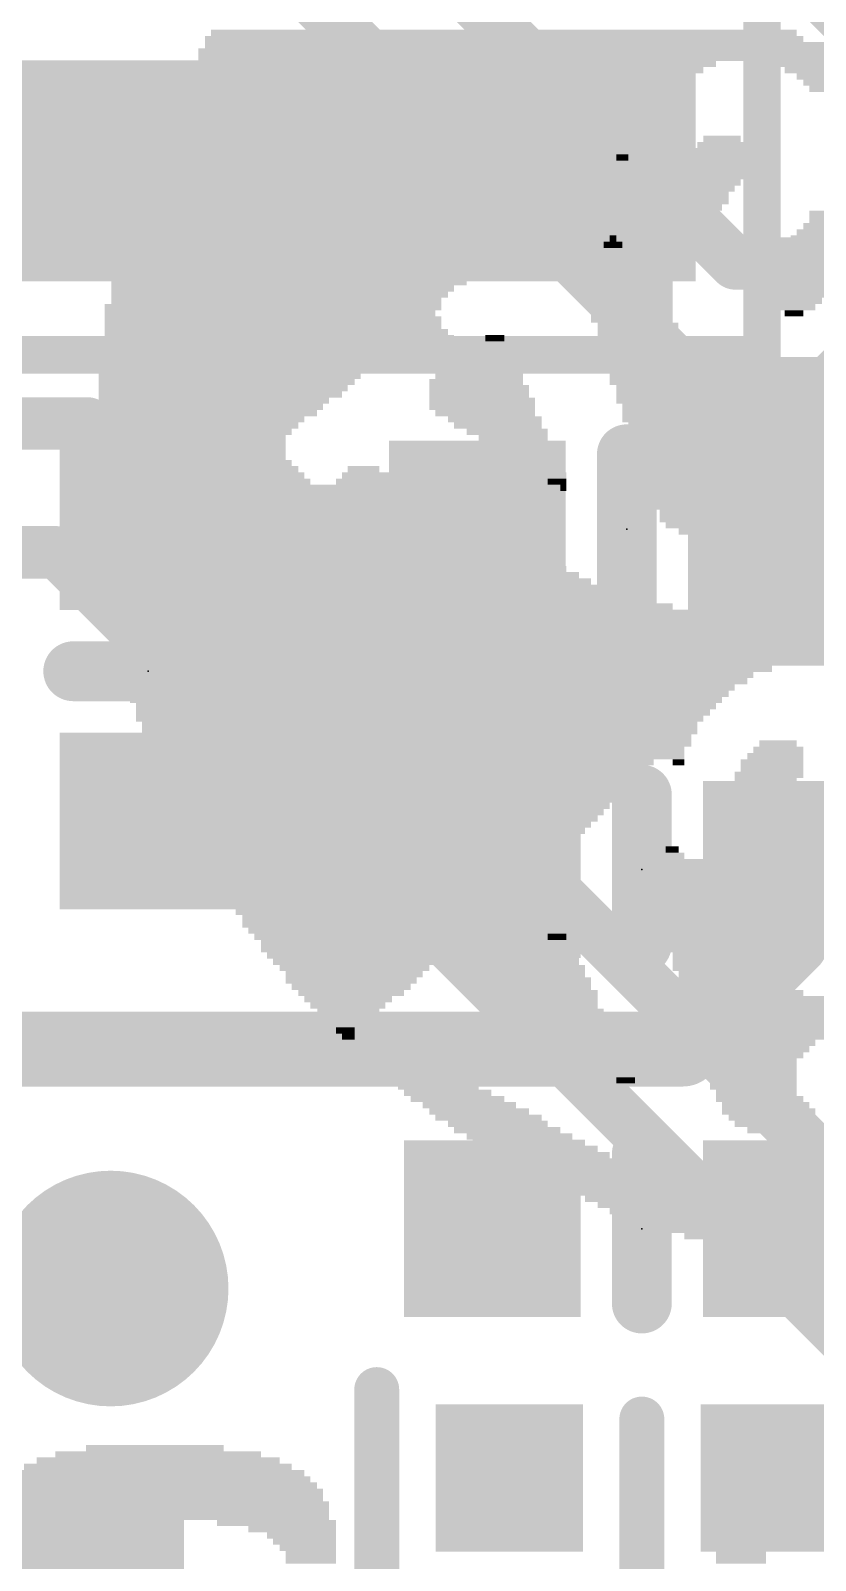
# Model space of a CAD drawing. Extents: x -0.1 to 35.6, y -0.1 to 17.9.
# Drawn here: x 11.02 to 13.68, y 5.12 to 10.32 of the extents above; entities that cross this region are included whole.
import ezdxf

# ---------------------------------------------------------------- set-up
doc = ezdxf.new("R2010")
doc.units = 0
for name, color, linetype in [('1', 12, 'CONTINUOUS'), ('16', 5, 'CONTINUOUS'), ('18', 110, 'CONTINUOUS'), ('201', 6, 'CONTINUOUS'), ('21', 40, 'CONTINUOUS'), ('23', 40, 'CONTINUOUS')]:
    doc.layers.add(name, color=color, linetype=linetype)

# ---------------------------------------------------------------- blocks, each defined once
blk = doc.blocks.new('RECT')
blk.add_solid([(-0.5, -0.5), (0.5, -0.5), (-0.5, 0.5), (0.5, 0.5)])
blk = doc.blocks.new('ROUNDV')
at = {"const_width": 0.5}
blk.add_lwpolyline([(0, -0.25, 1), (0, 0.25, 1), (0, -0.25)], format="xyb", dxfattribs=at)

msp = doc.modelspace()

# ---------------------------------------------------------------- linework, layer by layer
at = {"layer": '1'}
for points, const_width in [([(14.3267, 9.8075), (13.0805, 11.0537)], 0.1778), ([(11.4173, 9.599), (11.1765, 9.8398)], 0.1778), ([(11.4173, 8.6487), (11.4173, 9.599)], 0.1778), ([(13.5509, 8.9439), (14.0335, 9.4265)], 0.1778), ([(13.5509, 8.9439), (13.5509, 8.6233)], 0.1778), ([(12.5095, 8.6487), (11.4173, 8.6487)], 0.1778), ([(12.5349, 8.6233), (12.5095, 8.6487)], 0.1778), ([(14.2367, 8.1026), (13.6017, 7.4676)], 0.1778), ([(11.4173, 7.6327), (11.5824, 7.4676)], 0.1778), ([(13.6017, 7.4676), (13.6017, 7.2263)], 0.254), ([(12.5857, 7.4676), (11.5824, 7.4676)], 0.1778), ([(13.6017, 7.2263), (13.2334, 6.858)], 0.254), ([(14.3932, 7.0907), (13.6017, 6.2992)], 0.1778), ([(13.2334, 6.858), (10.8861, 6.858)], 0.254), ([(13.6017, 6.2992), (13.6017, 6.2484)], 0.1778), ([(14.9272, 5.4022), (13.5437, 5.4022)], 0.1778)]:
    msp.add_lwpolyline(points, dxfattribs=dict(at, const_width=const_width))
for points, const_width in [([(11.2079, 9.8712, 1), (11.1451, 9.8084)], 0.0889), ([(11.4618, 9.599, 1), (11.3729, 9.599)], 0.0889), ([(11.3859, 9.5676, 1), (11.4487, 9.6304)], 0.0889), ([(13.5195, 8.9753, 1), (13.5823, 8.9125)], 0.0889), ([(13.5953, 8.9439, 1), (13.5065, 8.9439)], 0.0889), ([(11.4173, 8.6931, 1), (11.4173, 8.6043)], 0.0889), ([(12.5409, 8.6801, 1), (12.4781, 8.6173)], 0.0889), ([(12.5095, 8.6043, 1), (12.5095, 8.6931)], 0.0889), ([(11.3729, 8.6487, 1), (11.4618, 8.6487)], 0.0889), ([(12.5035, 8.5919, 1), (12.5663, 8.6547)], 0.0889), ([(13.5065, 8.6233, 1), (13.5953, 8.6233)], 0.0889), ([(11.4487, 7.6641, 1), (11.3859, 7.6013)], 0.0889), ([(13.6652, 7.4676, 1), (13.5382, 7.4676)], 0.127), ([(11.5824, 7.5121, 1), (11.5824, 7.4231)], 0.0889), ([(11.551, 7.4362, 1), (11.6138, 7.499)], 0.0889), ([(12.5857, 7.4231, 1), (12.5857, 7.5121)], 0.0889), ([(13.5703, 7.499, 1), (13.6331, 7.4362)], 0.0889), ([(13.6466, 7.1814, 1), (13.5568, 7.2712)], 0.127), ([(13.5382, 7.2263, 1), (13.6652, 7.2263)], 0.127), ([(13.1885, 6.9029, 1), (13.2783, 6.8131)], 0.127), ([(13.2334, 6.7945, 1), (13.2334, 6.9215)], 0.127), ([(13.6462, 6.2992, 1), (13.5573, 6.2992)], 0.0889), ([(13.5703, 6.3306, 1), (13.6331, 6.2678)], 0.0889), ([(13.5573, 6.2484, 1), (13.6462, 6.2484)], 0.0889), ([(13.5437, 5.4467, 1), (13.5437, 5.3578)], 0.0889)]:
    msp.add_lwpolyline(points, format="xyb", dxfattribs=dict(at, const_width=const_width))
at = {"layer": '16', "const_width": 0.1778}
for points in [[(12.0904, 10.8458), (13.4112, 9.525)], [(11.958, 10.4394), (13.2788, 9.1186)], [(13.4112, 9.525), (23.3687, 9.525)], [(13.2788, 9.1186), (23.0458, 9.1186)], [(8.779, 8.9822), (11.2109, 8.9822)], [(11.2109, 8.9822), (14.1208, 6.0722)], [(8.88, 8.5444), (11.1098, 8.5444)], [(11.1098, 8.5444), (14.4282, 5.226)]]:
    msp.add_lwpolyline(points, dxfattribs=at)
at = {"layer": '16', "const_width": 0.0889}
for points in [[(13.4112, 9.5694, 1), (13.4112, 9.4806)], [(13.3798, 9.4936, 1), (13.4426, 9.5564)], [(13.2788, 9.1631, 1), (13.2788, 9.0742)], [(13.2474, 9.0872, 1), (13.3102, 9.15)], [(11.2423, 9.0136, 1), (11.1794, 8.9507)], [(11.2109, 8.9377, 1), (11.2109, 9.0266)], [(11.1412, 8.5758, 1), (11.0784, 8.513)], [(11.1098, 8.4999, 1), (11.1098, 8.5888)]]:
    msp.add_lwpolyline(points, format="xyb", dxfattribs=at)
at = {"layer": '21'}
for points, const_width in [([(13.5015, 11.7148), (13.5015, 9.2148)], 0.127), ([(13.5015, 9.2148), (10.5015, 9.2148)], 0.127), ([(13.0429, 8.8773), (13.0429, 8.3693)], 0.2032), ([(11.1633, 8.1407), (11.6713, 8.1407)], 0.2032), ([(13.0937, 7.2136), (13.0937, 7.7216)], 0.2032), ([(13.0937, 6.5024), (13.0937, 5.9944)], 0.2032), ([(12.1937, 4.1022), (12.1937, 5.7022)], 0.1524), ([(13.0937, 5.6022), (13.0937, 5.0522)], 0.1524)]:
    msp.add_lwpolyline(points, dxfattribs=dict(at, const_width=const_width))
for points, const_width in [([(13.4697, 9.2148, 1), (13.5333, 9.2148)], 0.0635), ([(13.5015, 9.183, 1), (13.5015, 9.2466)], 0.0635), ([(13.0937, 8.8773, 1), (12.9921, 8.8773)], 0.1016), ([(12.9921, 8.3693, 1), (13.0937, 8.3693)], 0.1016), ([(11.1633, 8.1915, 1), (11.1633, 8.0899)], 0.1016), ([(11.6713, 8.0899, 1), (11.6713, 8.1915)], 0.1016), ([(13.1445, 7.7216, 1), (13.0429, 7.7216)], 0.1016), ([(13.0429, 7.2136, 1), (13.1445, 7.2136)], 0.1016), ([(13.1445, 6.5024, 1), (13.0429, 6.5024)], 0.1016), ([(13.0429, 5.9944, 1), (13.1445, 5.9944)], 0.1016), ([(12.2318, 5.7022, 1), (12.1556, 5.7022)], 0.0762), ([(13.1318, 5.6022, 1), (13.0556, 5.6022)], 0.0762)]:
    msp.add_lwpolyline(points, format="xyb", dxfattribs=dict(at, const_width=const_width))
at = {"layer": '23'}
for p in [(13.0429, 8.6233), (11.4173, 8.1407), (13.0937, 7.4676), (13.0937, 6.2484)]:
    msp.add_point(p, dxfattribs=at)

# ---------------------------------------------------------------- block references
at = {"layer": '1'}
for p, xscale, yscale in [((11.1765, 9.8398), 0.9, 0.75), ((12.8265, 9.8398), 0.9, 0.75), ((12.5349, 8.6233), 0.6, 0.6), ((13.5509, 8.6233), 0.6, 0.6), ((12.5857, 6.2484), 0.6, 0.6), ((13.6017, 6.2484), 0.6, 0.6)]:
    msp.add_blockref('RECT', p, dxfattribs=dict(at, xscale=xscale, yscale=yscale))
for p, xscale, yscale, rotation in [((11.4173, 8.6487), 0.6, 0.6, 90), ((11.4173, 7.6327), 0.6, 0.6, 90), ((12.5857, 7.4676), 0.6, 0.6, 180), ((13.6017, 7.4676), 0.6, 0.6, 180), ((12.6437, 5.4022), 0.5, 0.5, 90), ((13.5437, 5.4022), 0.5, 0.5, 90), ((11.2395, 5.0165), 0.6, 0.6, 90)]:
    msp.add_blockref('RECT', p, dxfattribs=dict(at, xscale=xscale, yscale=yscale, rotation=rotation))
at = {"layer": '18', "xscale": 0.8001, "yscale": 0.8001}
msp.add_blockref('ROUNDV', (11.2903, 6.0452), dxfattribs=at)
msp.add_blockref('ROUNDV', (11.2903, 6.0452), dxfattribs=at)
at = {"layer": '201', "rotation": 180}
for p, xscale, yscale in [((12.6263, 10.287), 2.032, 0.0213), ((12.6251, 10.3082), 1.9888, 0.0211), ((12.8575, 10.2447), 2.54, 0.0211), ((12.8689, 10.2235), 2.5629, 0.0213), ((12.8588, 10.2658), 2.4968, 0.0211), ((12.4244, 10.1812), 1.7551, 0.0211), ((12.4562, 10.2023), 1.778, 0.0211), ((13.8532, 10.2023), 0.635, 0.0211), ((13.8849, 10.1812), 0.6121, 0.0211), ((12.3711, 10.1388), 1.6942, 0.0211), ((12.3609, 10.1177), 1.6739, 0.0211), ((12.4041, 10.16), 1.7145, 0.0213), ((13.9167, 10.16), 0.5944, 0.0213), ((13.9383, 10.1388), 0.5918, 0.0211), ((13.9586, 10.1177), 0.5918, 0.0211), ((12.3393, 10.0965), 1.6713, 0.0213), ((12.3292, 10.0753), 1.651, 0.0211), ((12.3088, 10.0542), 1.651, 0.0211), ((12.2974, 10.033), 1.6281, 0.0213), ((12.2758, 9.9907), 1.6307, 0.0211), ((12.2657, 9.9695), 1.6104, 0.0213), ((12.2974, 10.0118), 1.6281, 0.0211), ((12.2555, 9.9483), 1.6307, 0.0211), ((12.2555, 9.9272), 1.6307, 0.0211), ((13.3668, 9.9272), 0.1702, 0.0211), ((13.3655, 9.9483), 0.127, 0.0211), ((12.1818, 9.8848), 1.524, 0.0211), ((12.2339, 9.906), 1.6281, 0.0213), ((12.1603, 9.8637), 1.4808, 0.0211), ((13.0277, 9.8848), 0.0406, 0.0211), ((13.3553, 9.8848), 0.2337, 0.0211), ((13.3553, 9.8637), 0.2337, 0.0211), ((13.3668, 9.906), 0.2108, 0.0213), ((12.1387, 9.8425), 1.4834, 0.0213), ((12.1387, 9.8213), 1.4834, 0.0211), ((13.335, 9.8425), 0.2337, 0.0213), ((13.335, 9.8213), 0.2337, 0.0211), ((12.1171, 9.779), 1.4808, 0.0213), ((12.1285, 9.7578), 1.5037, 0.0211), ((12.1272, 9.8002), 1.4605, 0.0211), ((13.3134, 9.779), 0.1905, 0.0213), ((13.3236, 9.8002), 0.2108, 0.0211), ((13.3033, 9.7578), 0.1702, 0.0211), ((12.065, 9.7155), 1.4173, 0.0213), ((12.0968, 9.7367), 1.4402, 0.0211), ((13.2918, 9.7155), 0.1473, 0.0213), ((13.3033, 9.7367), 0.1702, 0.0211), ((12.0218, 9.652), 1.3767, 0.0213), ((12.0548, 9.6943), 1.397, 0.0211), ((12.0434, 9.6732), 1.3741, 0.0211), ((13.2499, 9.652), 0.1041, 0.0213), ((13.2715, 9.6732), 0.1067, 0.0211), ((13.2817, 9.6943), 0.127, 0.0211), ((13.7262, 9.652), 0.1676, 0.0213), ((13.7363, 9.6943), 0.1473, 0.0211), ((13.7363, 9.6732), 0.1473, 0.0211), ((12.0002, 9.6097), 1.3335, 0.0211), ((12.0117, 9.6308), 1.3564, 0.0211), ((12.9959, 9.6097), 0.0229, 0.0211), ((13.2283, 9.6097), 0.1067, 0.0211), ((13.2499, 9.6308), 0.1041, 0.0211), ((13.7046, 9.6097), 0.2108, 0.0211), ((13.7147, 9.6308), 0.1905, 0.0211), ((11.9698, 9.5673), 1.3132, 0.0211), ((11.9583, 9.5462), 1.2903, 0.0211), ((11.9901, 9.5885), 1.3132, 0.0213), ((13.0797, 9.5462), 0.3175, 0.0211), ((12.9959, 9.5885), 0.0635, 0.0213), ((13.0175, 9.5673), 0.1067, 0.0211), ((13.1978, 9.5673), 0.127, 0.0211), ((13.208, 9.5885), 0.1067, 0.0213), ((13.683, 9.5462), 0.254, 0.0211), ((13.6944, 9.5673), 0.2311, 0.0211), ((13.7046, 9.5885), 0.2108, 0.0213), ((11.9482, 9.525), 1.27, 0.0213), ((11.9266, 9.5038), 1.2268, 0.0211), ((13.0493, 9.5038), 0.3378, 0.0211), ((13.0594, 9.525), 0.3175, 0.0213), ((13.6728, 9.525), 0.2743, 0.0213), ((13.6728, 9.5038), 0.2743, 0.0211), ((11.9063, 9.4827), 1.2268, 0.0211), ((11.8961, 9.4615), 1.2065, 0.0213), ((13.0391, 9.4615), 0.3175, 0.0213), ((13.0493, 9.4827), 0.3378, 0.0211), ((13.6525, 9.4827), 0.2743, 0.0211), ((13.6423, 9.4615), 0.254, 0.0213), ((11.8745, 9.4403), 1.1633, 0.0211), ((11.8643, 9.4192), 1.143, 0.0211), ((11.8529, 9.398), 1.1201, 0.0213), ((13.0493, 9.4403), 0.2972, 0.0211), ((13.0493, 9.4192), 0.2972, 0.0211), ((13.0493, 9.398), 0.2972, 0.0213), ((13.6309, 9.4403), 0.2311, 0.0211), ((13.6106, 9.398), 0.1905, 0.0213), ((13.6208, 9.4192), 0.2108, 0.0211), ((11.8415, 9.3768), 1.143, 0.0211), ((11.8313, 9.3557), 1.1227, 0.0211), ((13.0594, 9.3768), 0.2769, 0.0211), ((13.0594, 9.3557), 0.2769, 0.0211), ((13.6093, 9.3768), 0.1473, 0.0211), ((13.6106, 9.3557), 0.0635, 0.0211), ((11.8529, 9.2922), 1.1659, 0.0211), ((11.8415, 9.3345), 1.143, 0.0213), ((11.8415, 9.3133), 1.143, 0.0211), ((13.0594, 9.3345), 0.2769, 0.0213), ((13.081, 9.3133), 0.2743, 0.0211), ((13.081, 9.2922), 0.2743, 0.0211), ((11.7475, 9.2498), 0.9957, 0.0211), ((11.8631, 9.271), 1.1862, 0.0213), ((12.4028, 9.2498), 0.1473, 0.0211), ((12.5832, 9.2498), 0.127, 0.0211), ((12.5946, 9.271), 0.0635, 0.0213), ((13.081, 9.271), 0.2743, 0.0213), ((13.0912, 9.2498), 0.2946, 0.0211), ((11.7259, 9.2075), 0.9525, 0.0213), ((11.7157, 9.1863), 0.9322, 0.0211), ((11.7361, 9.2287), 0.9728, 0.0211), ((12.4981, 9.2287), 0.2972, 0.0211), ((12.5197, 9.2075), 0.2946, 0.0213), ((12.5298, 9.1863), 0.2743, 0.0211), ((13.1128, 9.2287), 0.2972, 0.0211), ((13.1229, 9.2075), 0.3175, 0.0213), ((13.1331, 9.1863), 0.3378, 0.0211), ((11.7043, 9.1652), 0.9093, 0.0211), ((11.6942, 9.144), 0.889, 0.0213), ((12.5298, 9.1652), 0.2743, 0.0211), ((12.5412, 9.144), 0.2972, 0.0213), ((13.1648, 9.144), 0.3607, 0.0213), ((13.1547, 9.1652), 0.3404, 0.0211), ((11.684, 9.1228), 0.8687, 0.0211), ((11.6624, 9.0805), 0.8255, 0.0213), ((11.6726, 9.1017), 0.8458, 0.0211), ((12.5412, 9.1017), 0.3378, 0.0211), ((12.5412, 9.0805), 0.3378, 0.0213), ((12.5311, 9.1228), 0.3175, 0.0211), ((13.1864, 9.1228), 0.4039, 0.0211), ((13.2296, 9.1017), 0.4445, 0.0211), ((13.6309, 9.0805), 1.2471, 0.0213), ((13.9167, 9.1017), 0.635, 0.0211), ((13.9383, 9.1228), 0.5512, 0.0211), ((11.6408, 9.0593), 0.7823, 0.0211), ((11.6307, 9.0382), 0.762, 0.0211), ((12.5514, 9.0593), 0.3581, 0.0211), ((12.5514, 9.0382), 0.3581, 0.0211), ((13.6627, 9.0593), 1.3106, 0.0211), ((13.7998, 9.0382), 1.5443, 0.0211), ((11.5888, 8.9958), 0.7188, 0.0211), ((11.5786, 8.9747), 0.6985, 0.0211), ((11.6205, 9.017), 0.7417, 0.0213), ((12.5616, 9.017), 0.3378, 0.0213), ((12.5946, 8.9958), 0.3175, 0.0211), ((12.6048, 8.9747), 0.2972, 0.0211), ((13.7897, 9.017), 1.524, 0.0213), ((13.7681, 8.9958), 1.4808, 0.0211), ((13.7681, 8.9747), 1.4402, 0.0211), ((11.5672, 8.9535), 0.6756, 0.0213), ((11.557, 8.9323), 0.6553, 0.0211), ((12.6365, 8.9535), 0.2743, 0.0213), ((12.6568, 8.9323), 0.2337, 0.0211), ((13.7465, 8.9535), 1.397, 0.0213), ((13.2918, 8.9323), 0.4877, 0.0211), ((13.7579, 8.9323), 0.4039, 0.0211), ((11.557, 8.9112), 0.6553, 0.0211), ((11.557, 8.89), 0.6553, 0.0213), ((12.6784, 8.9112), 0.2311, 0.0211), ((12.6987, 8.89), 0.1905, 0.0213), ((13.2613, 8.89), 0.381, 0.0213), ((13.2715, 8.9112), 0.4013, 0.0211), ((13.7681, 8.9112), 0.2972, 0.0211), ((13.7693, 8.89), 0.254, 0.0213), ((11.557, 8.8688), 0.6553, 0.0211), ((11.5672, 8.8477), 0.6756, 0.0211), ((11.5786, 8.8265), 0.6985, 0.0213), ((12.1488, 8.8265), 0.1067, 0.0213), ((12.7317, 8.8688), 0.1702, 0.0211), ((12.7419, 8.8477), 0.1499, 0.0211), ((12.7635, 8.8265), 0.1067, 0.0213), ((13.2499, 8.8688), 0.3581, 0.0211), ((13.2499, 8.8477), 0.3175, 0.0211), ((13.2499, 8.8265), 0.3175, 0.0213), ((13.7681, 8.8688), 0.2108, 0.0211), ((11.5888, 8.8053), 0.7188, 0.0211), ((11.5989, 8.7842), 0.7391, 0.0211), ((12.1603, 8.7842), 0.2108, 0.0211), ((12.1603, 8.8053), 0.1702, 0.0211), ((12.7953, 8.8053), 0.0838, 0.0211), ((12.8054, 8.7842), 0.0635, 0.0211), ((13.2398, 8.8053), 0.2972, 0.0211), ((13.2499, 8.7842), 0.2769, 0.0211), ((11.7691, 8.763), 1.0795, 0.0213), ((11.7996, 8.7418), 1.0998, 0.0211), ((11.8212, 8.7207), 1.143, 0.0211), ((12.827, 8.763), 0.0203, 0.0213), ((13.2499, 8.763), 0.2769, 0.0213), ((13.2601, 8.7418), 0.2972, 0.0211), ((13.2715, 8.7207), 0.2743, 0.0211), ((11.8428, 8.6995), 1.1862, 0.0213), ((11.8631, 8.6783), 1.2268, 0.0211), ((13.2817, 8.6995), 0.2946, 0.0213), ((13.3033, 8.6783), 0.2972, 0.0211), ((11.9164, 8.6148), 1.3335, 0.0211), ((11.8847, 8.6572), 1.27, 0.0211), ((11.9063, 8.636), 1.3132, 0.0213), ((13.3033, 8.6572), 0.2972, 0.0211), ((13.3134, 8.636), 0.2769, 0.0213), ((13.3236, 8.6148), 0.2108, 0.0211), ((11.9583, 8.5725), 1.4173, 0.0213), ((11.938, 8.5937), 1.3767, 0.0211), ((13.335, 8.5937), 0.1067, 0.0211), ((13.8113, 8.5725), 0.2972, 0.0213), ((13.8214, 8.5937), 0.2769, 0.0211), ((11.9799, 8.5513), 1.4605, 0.0211), ((12.0015, 8.5302), 1.5037, 0.0211), ((12.032, 8.509), 1.524, 0.0213), ((13.7897, 8.5302), 0.3404, 0.0211), ((13.7782, 8.509), 0.3175, 0.0213), ((13.8011, 8.5513), 0.3175, 0.0211), ((12.0536, 8.4878), 1.5672, 0.0211), ((12.0752, 8.4667), 1.6104, 0.0211), ((13.7262, 8.4667), 0.3404, 0.0211), ((13.7579, 8.4878), 0.3175, 0.0211), ((12.0955, 8.4455), 1.651, 0.0213), ((12.1171, 8.4243), 1.6942, 0.0211), ((12.1387, 8.4032), 1.7374, 0.0211), ((13.6411, 8.4032), 0.3378, 0.0211), ((13.6843, 8.4243), 0.3378, 0.0211), ((13.7046, 8.4455), 0.3378, 0.0213), ((12.1806, 8.382), 1.8212, 0.0213), ((12.2453, 8.3608), 1.905, 0.0211), ((13.5572, 8.3608), 0.4648, 0.0211), ((13.5992, 8.382), 0.381, 0.0213), ((12.5311, 8.3397), 2.4765, 0.0211), ((12.5311, 8.3185), 2.4765, 0.0213), ((12.5311, 8.2973), 2.4765, 0.0211), ((12.5412, 8.2762), 2.4968, 0.0211), ((12.5616, 8.255), 2.4968, 0.0213), ((12.573, 8.2338), 2.5197, 0.0211), ((12.8054, 8.2127), 2.9845, 0.0211), ((12.8156, 8.1915), 3.0048, 0.0213), ((12.8372, 8.1703), 3.0074, 0.0211), ((12.4346, 8.1492), 2.2022, 0.0211), ((12.4028, 8.128), 2.1387, 0.0213), ((12.3927, 8.1068), 2.1184, 0.0211), ((12.3723, 8.0645), 2.032, 0.0213), ((12.3825, 8.0857), 2.0523, 0.0211), ((12.3609, 8.0433), 2.0091, 0.0211), ((12.3609, 8.0222), 1.9685, 0.0211), ((12.3508, 8.001), 1.9482, 0.0213), ((12.3393, 7.9798), 1.9253, 0.0211), ((12.3393, 7.9587), 1.8847, 0.0211), ((12.3393, 7.9375), 1.8847, 0.0213), ((12.3292, 7.9163), 1.8644, 0.0211), ((12.3406, 7.8952), 1.8415, 0.0211), ((13.556, 7.8952), 0.127, 0.0211), ((12.3292, 7.874), 1.8186, 0.0213), ((12.3393, 7.8528), 1.7983, 0.0211), ((12.2873, 7.8317), 1.6942, 0.0211), ((13.2182, 7.8317), 0.0406, 0.0211), ((13.5357, 7.8317), 0.2134, 0.0211), ((13.5471, 7.8528), 0.1905, 0.0211), ((13.5572, 7.874), 0.1702, 0.0213), ((12.2657, 7.8105), 1.651, 0.0213), ((12.2657, 7.7893), 1.6104, 0.0211), ((13.5255, 7.7893), 0.2337, 0.0211), ((13.5357, 7.8105), 0.2134, 0.0213), ((12.2542, 7.7682), 1.5875, 0.0211), ((12.2657, 7.747), 1.5646, 0.0213), ((13.5141, 7.7682), 0.2108, 0.0211), ((13.5141, 7.747), 0.2108, 0.0213), ((12.2657, 7.7258), 1.5646, 0.0211), ((12.2657, 7.7047), 1.524, 0.0211), ((12.2441, 7.6835), 1.4808, 0.0213), ((13.4836, 7.7047), 0.1905, 0.0211), ((13.4836, 7.6835), 0.1905, 0.0213), ((13.5039, 7.7258), 0.1905, 0.0211), ((12.2441, 7.6623), 1.4402, 0.0211), ((12.2339, 7.6412), 1.4199, 0.0211), ((13.4823, 7.6623), 0.1473, 0.0211), ((13.4722, 7.6412), 0.127, 0.0211), ((12.2339, 7.62), 1.3741, 0.0213), ((12.2238, 7.5988), 1.3538, 0.0211), ((12.2238, 7.5777), 1.3132, 0.0211), ((13.4518, 7.62), 0.127, 0.0213), ((13.4404, 7.5988), 0.1041, 0.0211), ((13.4404, 7.5777), 0.1041, 0.0211), ((12.2123, 7.5565), 1.2903, 0.0213), ((12.2123, 7.5353), 1.2497, 0.0211), ((13.1966, 7.5353), 0.0432, 0.0211), ((13.3985, 7.5353), 0.1067, 0.0211), ((13.4188, 7.5565), 0.1067, 0.0213), ((12.2022, 7.5142), 1.2294, 0.0211), ((12.1818, 7.4718), 1.143, 0.0211), ((12.2022, 7.493), 1.1836, 0.0213), ((13.2702, 7.493), 0.3175, 0.0213), ((13.2601, 7.4718), 0.2972, 0.0211), ((13.1864, 7.5142), 0.1041, 0.0211), ((13.3769, 7.5142), 0.1041, 0.0211), ((12.1806, 7.4507), 1.0998, 0.0211), ((12.1806, 7.4295), 1.0592, 0.0213), ((13.2499, 7.4295), 0.2769, 0.0213), ((13.2601, 7.4507), 0.2972, 0.0211), ((12.159, 7.4083), 1.016, 0.0211), ((12.1603, 7.3872), 0.9728, 0.0211), ((12.1603, 7.366), 0.9322, 0.0213), ((13.2499, 7.4083), 0.2769, 0.0211), ((13.2499, 7.3872), 0.2769, 0.0211), ((13.2613, 7.366), 0.254, 0.0213), ((12.1603, 7.3448), 0.9322, 0.0211), ((12.1704, 7.3237), 0.9119, 0.0211), ((13.2613, 7.3448), 0.254, 0.0211), ((13.2613, 7.3237), 0.254, 0.0211), ((12.1818, 7.3025), 0.889, 0.0213), ((12.192, 7.2813), 0.9093, 0.0211), ((12.2022, 7.2602), 0.889, 0.0211), ((13.2715, 7.3025), 0.2337, 0.0213), ((13.2715, 7.2813), 0.2337, 0.0211), ((13.2715, 7.2602), 0.2337, 0.0211), ((12.2225, 7.239), 0.889, 0.0213), ((12.1285, 7.2178), 0.6553, 0.0211), ((12.7102, 7.2178), 0.2946, 0.0211), ((12.8054, 7.239), 0.0635, 0.0213), ((13.2918, 7.239), 0.2337, 0.0213), ((13.2918, 7.2178), 0.2337, 0.0211), ((12.1183, 7.1967), 0.635, 0.0211), ((12.1171, 7.1755), 0.5918, 0.0213), ((12.7317, 7.1967), 0.2972, 0.0211), ((12.7419, 7.1755), 0.2769, 0.0213), ((13.302, 7.1967), 0.254, 0.0211), ((13.3248, 7.1755), 0.254, 0.0213), ((12.1171, 7.1543), 0.5512, 0.0211), ((12.1183, 7.1332), 0.508, 0.0211), ((12.1171, 7.112), 0.4648, 0.0213), ((12.7419, 7.1543), 0.2769, 0.0211), ((12.7521, 7.112), 0.2972, 0.0213), ((12.7635, 7.1332), 0.2743, 0.0211), ((13.3248, 7.1543), 0.254, 0.0211), ((13.335, 7.1332), 0.2743, 0.0211), ((13.3668, 7.112), 0.2972, 0.0213), ((12.1069, 7.0908), 0.4445, 0.0211), ((12.1069, 7.0697), 0.4039, 0.0211), ((12.7521, 7.0697), 0.3378, 0.0211), ((12.7622, 7.0908), 0.3175, 0.0211), ((13.3769, 7.0908), 0.3175, 0.0211), ((13.3985, 7.0697), 0.3607, 0.0211), ((12.1069, 7.0485), 0.3581, 0.0213), ((12.0968, 7.0273), 0.2972, 0.0211), ((12.0955, 7.0062), 0.254, 0.0211), ((12.7635, 7.0485), 0.3607, 0.0213), ((12.7635, 7.0273), 0.3607, 0.0211), ((12.7737, 7.0062), 0.3404, 0.0211), ((13.4404, 7.0485), 0.4039, 0.0213), ((14.6469, 7.0273), 2.8169, 0.0211), ((14.6355, 7.0062), 2.794, 0.0211), ((12.0968, 6.985), 0.2108, 0.0213), ((12.0853, 6.9638), 0.1473, 0.0211), ((12.7953, 6.985), 0.3378, 0.0213), ((12.8054, 6.9638), 0.3175, 0.0211), ((14.6253, 6.985), 2.7737, 0.0213), ((14.6266, 6.9638), 2.7305, 0.0211), ((12.0853, 6.9427), 0.1067, 0.0211), ((12.0866, 6.9215), 0.0635, 0.0213), ((12.0968, 6.9003), 0.0432, 0.0211), ((12.8372, 6.9427), 0.2946, 0.0211), ((12.8575, 6.9215), 0.254, 0.0213), ((12.8803, 6.9003), 0.254, 0.0211), ((14.6152, 6.9427), 2.7076, 0.0211), ((14.605, 6.9215), 2.6873, 0.0213), ((13.5039, 6.9003), 0.4445, 0.0211), ((12.9007, 6.8792), 0.2134, 0.0211), ((12.9324, 6.858), 0.1905, 0.0213), ((13.4823, 6.8792), 0.4013, 0.0211), ((13.4722, 6.858), 0.381, 0.0213), ((12.3723, 6.7945), 0.127, 0.0213), ((12.9426, 6.8368), 0.1702, 0.0211), ((12.9642, 6.8157), 0.127, 0.0211), ((12.9959, 6.7945), 0.1041, 0.0213), ((13.4607, 6.8157), 0.3175, 0.0211), ((13.4607, 6.7945), 0.3175, 0.0213), ((13.4722, 6.8368), 0.3404, 0.0211), ((12.3825, 6.7522), 0.2337, 0.0211), ((12.3711, 6.7733), 0.1702, 0.0211), ((13.0061, 6.7733), 0.0838, 0.0211), ((13.0391, 6.7522), 0.0635, 0.0211), ((13.4722, 6.7733), 0.2946, 0.0211), ((13.4722, 6.7522), 0.2946, 0.0211), ((12.4028, 6.731), 0.2743, 0.0213), ((12.4346, 6.7098), 0.2972, 0.0211), ((13.4722, 6.731), 0.2946, 0.0213), ((13.4823, 6.7098), 0.2743, 0.0211), ((12.4676, 6.6887), 0.3175, 0.0211), ((12.5082, 6.6675), 0.3175, 0.0213), ((12.5412, 6.6463), 0.3378, 0.0211), ((13.4938, 6.6887), 0.2972, 0.0211), ((13.5141, 6.6675), 0.2972, 0.0213), ((13.5242, 6.6463), 0.3175, 0.0211), ((12.573, 6.6252), 0.3607, 0.0211), ((12.6048, 6.604), 0.3378, 0.0213), ((13.5255, 6.6252), 0.2743, 0.0211), ((13.5357, 6.604), 0.254, 0.0213), ((12.6365, 6.5828), 0.3607, 0.0211), ((12.6784, 6.5617), 0.3581, 0.0211), ((12.7102, 6.5405), 0.381, 0.0213), ((13.5471, 6.5828), 0.1905, 0.0211), ((12.7533, 6.5193), 0.381, 0.0211), ((12.794, 6.4982), 0.381, 0.0211), ((12.8372, 6.477), 0.381, 0.0213), ((12.8689, 6.4558), 0.4039, 0.0211), ((12.9108, 6.4347), 0.4013, 0.0211), ((12.954, 6.4135), 0.4013, 0.0213), ((12.9959, 6.3923), 0.4039, 0.0211), ((13.0378, 6.3712), 0.4013, 0.0211), ((13.1128, 6.35), 0.4242, 0.0213), ((14.0018, 6.3288), 2.1158, 0.0211), ((14.3612, 6.35), 1.4834, 0.0213), ((14.4031, 6.3712), 1.4808, 0.0211), ((13.9903, 6.3077), 2.0117, 0.0211), ((14.0005, 6.2865), 1.905, 0.0213), ((14.0005, 6.2653), 1.778, 0.0211), ((14.0005, 6.2442), 1.651, 0.0211), ((13.9903, 6.223), 1.5037, 0.0213), ((14.0018, 6.2018), 1.3538, 0.0211), ((14.0005, 6.1807), 1.143, 0.0211), ((14.0018, 6.1595), 0.9322, 0.0213), ((11.4402, 5.5033), 0.4674, 0.0211), ((11.4516, 5.461), 0.8255, 0.0213), ((11.4516, 5.4822), 0.6985, 0.0211), ((13.9916, 5.461), 0.8255, 0.0213), ((13.9916, 5.4822), 0.6985, 0.0211), ((11.4503, 5.3975), 1.0363, 0.0213), ((11.4503, 5.4187), 0.9957, 0.0211), ((11.4503, 5.4398), 0.9093, 0.0211), ((13.9903, 5.3975), 1.0363, 0.0213), ((13.9903, 5.4187), 0.9957, 0.0211), ((13.9903, 5.4398), 0.9093, 0.0211), ((11.4503, 5.3552), 1.1227, 0.0211), ((11.4516, 5.3763), 1.0795, 0.0211), ((13.9903, 5.3552), 1.1227, 0.0211), ((13.9916, 5.3763), 1.0795, 0.0211), ((11.4402, 5.3128), 1.1836, 0.0211), ((11.4402, 5.2917), 1.1836, 0.0211), ((11.4402, 5.334), 1.143, 0.0213), ((13.9802, 5.3128), 1.1836, 0.0211), ((13.9802, 5.2917), 1.1836, 0.0211), ((13.9802, 5.334), 1.143, 0.0213), ((11.4287, 5.2705), 1.2065, 0.0213), ((11.016, 5.2493), 0.381, 0.0211), ((11.8529, 5.2493), 0.4039, 0.0211), ((13.9687, 5.2705), 1.2065, 0.0213), ((13.556, 5.2493), 0.381, 0.0211), ((10.922, 5.207), 0.2337, 0.0213), ((10.9639, 5.2282), 0.2769, 0.0211), ((11.9063, 5.2282), 0.2972, 0.0211), ((11.938, 5.207), 0.2337, 0.0213), ((11.9482, 5.1858), 0.2134, 0.0211), ((13.462, 5.207), 0.2337, 0.0213), ((13.4506, 5.1858), 0.2108, 0.0211), ((13.5039, 5.2282), 0.2769, 0.0211), ((11.9596, 5.1647), 0.1905, 0.0211), ((11.9698, 5.1435), 0.1702, 0.0213), ((13.4404, 5.1647), 0.1905, 0.0211), ((13.4303, 5.1435), 0.1702, 0.0213), ((11.9698, 5.1223), 0.1702, 0.0211), ((13.4303, 5.1223), 0.1702, 0.0211)]:
    msp.add_blockref('RECT', p, dxfattribs=dict(at, xscale=xscale, yscale=yscale))

doc.saveas('drawing.dxf')
